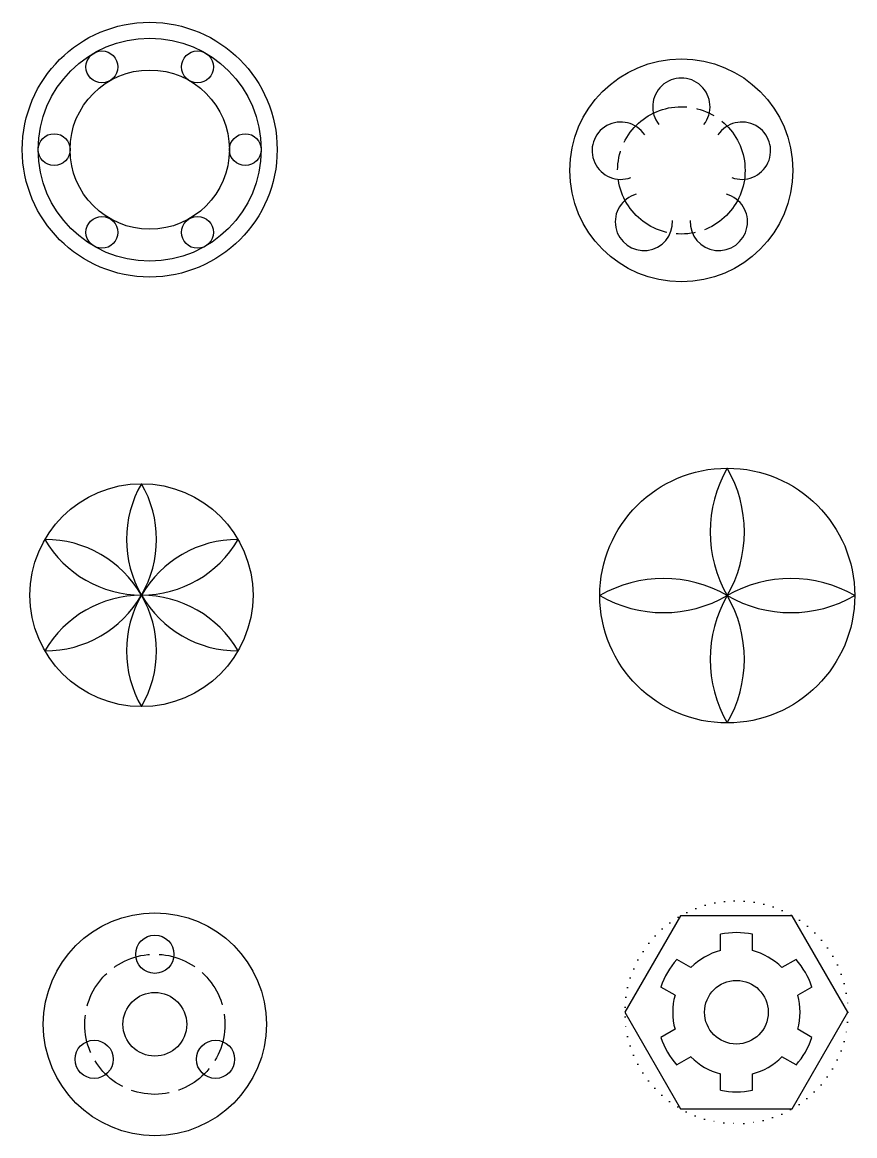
# Model space of a CAD drawing. Header units: millimetres. Extents: x 2339 to 3900, y 1421 to 3591.
# Drawn here: x 2338.9 to 2600.1, y 1420.6 to 1770.2 of the extents above; entities outside this region: 2.
import ezdxf

# ---------------------------------------------------------------- set-up
doc = ezdxf.new("R2010")
doc.units = ezdxf.units.MM
for name, pattern in [('ACAD_ISO02W100', [15, 12, -3]), ('ACAD_ISO07W100', [3, 0, -3]), ('ACAD_ISO08W100', [36, 24, -3, 6, -3])]:
    doc.linetypes.add(name, pattern=pattern)

msp = doc.modelspace()

# ---------------------------------------------------------------- linework, layer by layer
for p, q in [((2545.51, 1489.65), (2528.01, 1459.34)), ((2580.51, 1489.65), (2545.51, 1489.65)), ((2598.01, 1459.34), (2580.51, 1489.65)), ((2558.01, 1478.71), (2558.01, 1483.84)), ((2568.01, 1478.71), (2568.01, 1483.84)), ((2548.74, 1473.36), (2544.29, 1475.92)), ((2581.72, 1475.92), (2577.28, 1473.36)), ((2543.74, 1464.7), (2539.29, 1467.26)), ((2586.72, 1467.26), (2582.28, 1464.7)), ((2528.01, 1459.34), (2545.51, 1429.03)), ((2580.51, 1429.03), (2598.01, 1459.34)), ((2543.74, 1453.99), (2539.29, 1451.43)), ((2586.72, 1451.43), (2582.28, 1453.99)), ((2548.74, 1445.33), (2544.29, 1442.77)), ((2581.72, 1442.77), (2577.28, 1445.33)), ((2558.01, 1434.85), (2558.01, 1439.98)), ((2568.01, 1434.85), (2568.01, 1439.98)), ((2545.51, 1429.03), (2580.51, 1429.03))]:
    msp.add_line(p, q)
for centre, radius in [((3891.42, 3581.65), 9), ((3804.03, 3465.88), 4.5), ((2378.86, 1730.23), 40), ((2378.86, 1730.23), 35), ((2363.86, 1756.21), 5), ((2393.86, 1756.21), 5), ((2545.73, 1723.72), 35), ((2378.86, 1730.23), 25), ((2348.86, 1730.23), 5), ((2408.86, 1730.23), 5), ((2363.86, 1704.25), 5), ((2393.86, 1704.25), 5), ((2560.14, 1590.19), 40), ((2376.28, 1590.32), 35), ((2380.47, 1455.55), 35), ((2380.47, 1477.55), 6), ((2563.01, 1459.34), 10), ((2380.47, 1455.55), 10), ((2361.42, 1444.55), 6), ((2399.52, 1444.55), 6)]:
    msp.add_circle(centre, radius)
at = {"linetype": 'ACAD_ISO08W100'}
msp.add_circle((2545.73, 1723.72), 20, dxfattribs=at)
at = {"linetype": 'ACAD_ISO07W100'}
msp.add_circle((2563.01, 1459.34), 35, dxfattribs=at)
at = {"linetype": 'ACAD_ISO02W100'}
msp.add_circle((2380.47, 1455.55), 22, dxfattribs=at)
for centre, radius, start, end in [((2545.73, 1743.72), 9, 321.3178, 218.6822), ((2526.71, 1729.9), 9, 33.3178, 290.6822), ((2564.75, 1729.9), 9, 249.3178, 146.6822), ((2533.97, 1707.54), 9, 105.3178, 2.6822), ((2557.49, 1707.54), 9, 177.3178, 74.6822), ((2594.79, 1610.19), 40, 150, 210), ((2525.5, 1610.19), 40, 330, 30), ((2406.59, 1607.82), 35, 150, 210), ((2345.97, 1607.82), 35, 330, 30), ((2376.28, 1625.32), 35, 210, 270), ((2345.97, 1572.82), 35, 30, 90), ((2406.59, 1572.82), 35, 90, 150), ((2376.28, 1625.32), 35, 270, 330), ((2540.14, 1555.55), 40, 60, 120), ((2580.14, 1555.55), 40, 60, 120), ((2345.97, 1607.82), 35, 270, 330), ((2376.28, 1555.32), 35, 90, 150), ((2406.59, 1572.82), 35, 150, 210), ((2345.97, 1572.82), 35, 330, 30), ((2376.28, 1555.32), 35, 30, 90), ((2406.59, 1607.82), 35, 210, 270), ((2540.14, 1624.83), 40, 240, 300), ((2594.79, 1570.19), 40, 150, 210), ((2525.5, 1570.19), 40, 330, 30), ((2580.14, 1624.83), 40, 240, 300), ((2563.01, 1459.34), 25, 78.463, 101.537), ((2563.01, 1459.34), 25, 138.463, 161.537), ((2563.01, 1459.34), 20, 104.4775, 135.5225), ((2563.01, 1459.34), 20, 44.4775, 75.5225), ((2563.01, 1459.34), 25, 18.463, 41.537), ((2563.01, 1459.34), 20, 164.4775, 195.5225), ((2563.01, 1459.34), 20, 344.4775, 15.5225), ((2563.01, 1459.34), 25, 198.463, 221.537), ((2563.01, 1459.34), 25, 318.463, 341.537), ((2563.01, 1459.34), 20, 224.4775, 255.5225), ((2563.01, 1459.34), 20, 284.4775, 315.5225), ((2563.01, 1459.34), 25, 258.463, 281.537)]:
    msp.add_arc(centre, radius, start, end)

doc.saveas('drawing.dxf')
